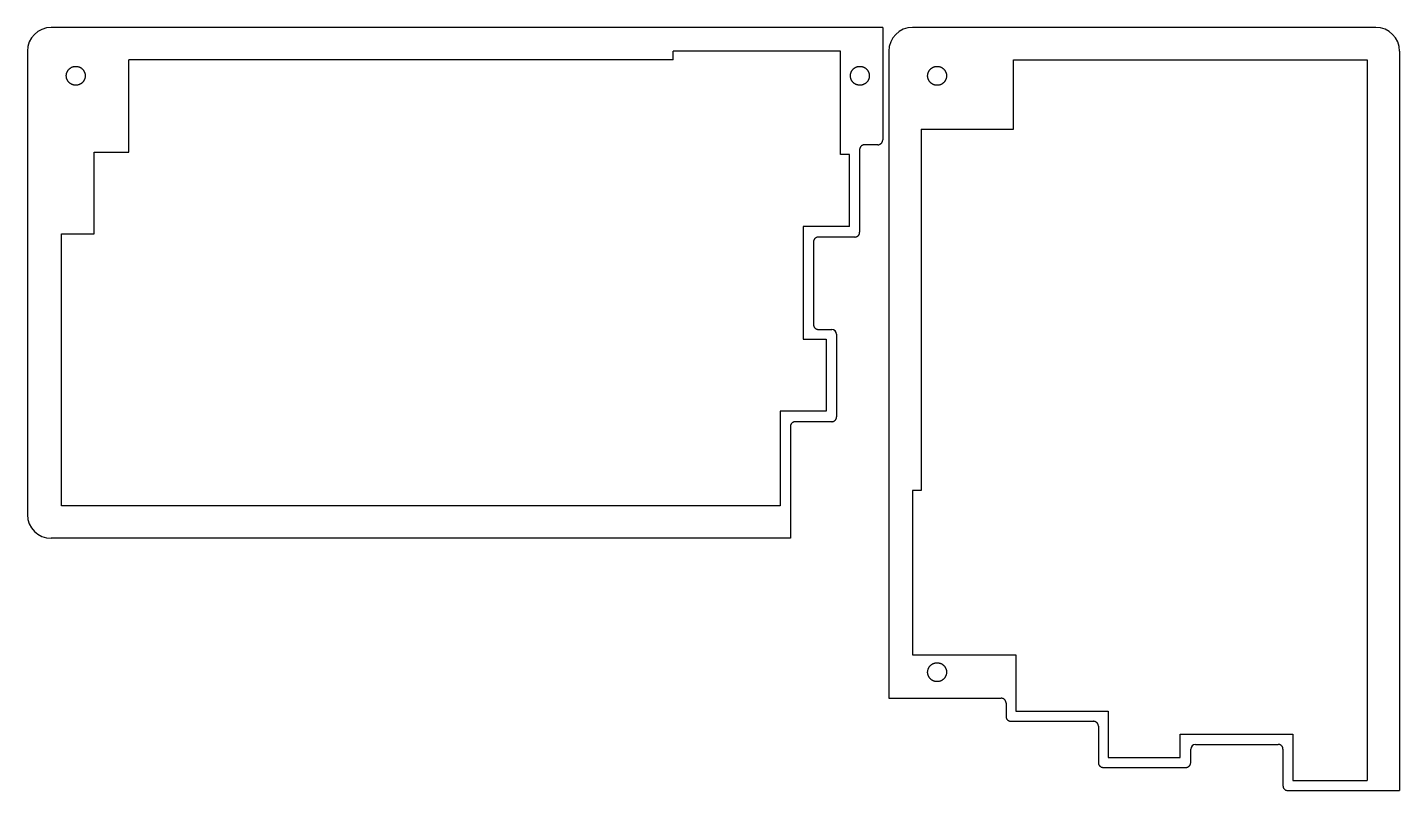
# Model space of a CAD drawing. Extents: x 2 to 601, y -284 to -1.
# Drawn here: x 317.6 to 600.7, y -158 to -0.5 of the extents above; entities that cross this region are included whole.
import ezdxf

# ---------------------------------------------------------------- set-up
doc = ezdxf.new("R2010")
doc.units = 0
doc.layers.add('BLACK', color=7, linetype='CONTINUOUS')

msp = doc.modelspace()

# ---------------------------------------------------------------- linework, layer by layer
at = {"layer": 'BLACK', "linetype": 'CONTINUOUS'}
for p, q in [((494.057, -0.518), (322.458, -0.518)), ((494.057, -0.518), (494.057, -23.7147)), ((595.81, -0.508), (500.21, -0.508)), ((317.558, -5.418), (317.558, -101.018)), ((485.366, -5.4181), (450.819, -5.4181)), ((450.819, -7.1953), (450.819, -5.4181)), ((485.366, -26.7453), (485.366, -5.4181)), ((495.31, -5.408), (495.31, -138.911)), ((600.71, -5.408), (600.71, -157.961)), ((450.819, -7.1953), (338.472, -7.1953)), ((338.472, -26.2453), (338.472, -7.1953)), ((521.037, -21.4701), (521.037, -7.1826)), ((521.037, -7.1826), (594.035, -7.1826)), ((594.035, -7.1826), (594.035, -155.883)), ((325.577, -10.4841), (325.579, -10.3861)), ((325.579, -10.5766), (325.577, -10.4841)), ((325.579, -10.3861), (325.586, -10.2893)), ((325.586, -10.6714), (325.579, -10.5766)), ((325.586, -10.2893), (325.597, -10.2)), ((325.597, -10.7672), (325.586, -10.6714)), ((325.597, -10.2), (325.612, -10.1142)), ((325.612, -10.8541), (325.597, -10.7672)), ((325.612, -10.1142), (325.63, -10.0286)), ((325.631, -10.9399), (325.612, -10.8541)), ((325.63, -10.0286), (325.651, -9.9492)), ((325.652, -11.0192), (325.631, -10.9399)), ((325.651, -9.9492), (325.675, -9.8714)), ((325.675, -11.0965), (325.652, -11.0192)), ((325.675, -9.8714), (325.702, -9.7961)), ((325.702, -11.1711), (325.675, -11.0965)), ((325.702, -9.7961), (325.73, -9.7244)), ((325.731, -11.2446), (325.702, -11.1711)), ((325.73, -9.7244), (325.762, -9.654)), ((325.763, -11.3153), (325.731, -11.2446)), ((325.762, -9.654), (325.796, -9.5852)), ((325.797, -11.3838), (325.763, -11.3153)), ((325.796, -9.5852), (325.832, -9.5195)), ((325.832, -9.5195), (325.87, -9.456)), ((325.87, -9.456), (325.91, -9.3935)), ((325.91, -9.3935), (325.952, -9.3344)), ((325.952, -9.3344), (325.995, -9.2773)), ((325.995, -9.2773), (326.04, -9.2218)), ((326.04, -9.2218), (326.088, -9.1681)), ((326.088, -9.1681), (326.137, -9.1164)), ((326.137, -9.1164), (326.188, -9.0662)), ((326.188, -9.0662), (326.242, -9.0168)), ((326.242, -9.0168), (326.303, -8.9659)), ((326.303, -8.9659), (326.36, -8.9219)), ((326.36, -8.9219), (326.418, -8.8799)), ((326.418, -8.8799), (326.484, -8.8358)), ((326.484, -8.8358), (326.547, -8.7978)), ((326.547, -8.7978), (326.612, -8.7616)), ((326.612, -8.7616), (326.679, -8.7273)), ((326.679, -8.7273), (326.749, -8.6952)), ((326.749, -8.6952), (326.824, -8.6645)), ((326.824, -8.6645), (326.9, -8.637)), ((326.9, -8.637), (326.976, -8.613)), ((326.976, -8.613), (327.055, -8.5916)), ((327.055, -8.5916), (327.138, -8.5729)), ((327.138, -8.5729), (327.225, -8.5572)), ((327.225, -8.5572), (327.314, -8.5455)), ((327.314, -8.5455), (327.407, -8.5377)), ((327.407, -8.5377), (327.506, -8.5342)), ((327.506, -8.5342), (327.527, -8.5341)), ((327.527, -8.5341), (327.625, -8.5365)), ((327.625, -8.5365), (327.719, -8.5435)), ((327.719, -8.5435), (327.811, -8.5546)), ((327.811, -8.5546), (327.9, -8.5697)), ((327.9, -8.5697), (327.983, -8.5876)), ((327.983, -8.5876), (328.063, -8.6087)), ((328.063, -8.6087), (328.146, -8.6343)), ((328.146, -8.6343), (328.221, -8.6613)), ((328.221, -8.6613), (328.295, -8.6911)), ((328.295, -8.6911), (328.365, -8.7229)), ((328.365, -8.7229), (328.432, -8.7566)), ((328.432, -8.7566), (328.501, -8.7943)), ((328.501, -8.7943), (328.564, -8.8326)), ((328.564, -8.8326), (328.628, -8.8745)), ((328.628, -8.8745), (328.687, -8.9167)), ((328.687, -8.9167), (328.744, -8.9604)), ((328.744, -8.9604), (328.799, -9.006)), ((328.799, -9.006), (328.853, -9.054)), ((328.853, -9.054), (328.904, -9.1037)), ((328.904, -9.1037), (328.955, -9.156)), ((328.955, -9.156), (329.002, -9.2091)), ((329.002, -9.2091), (329.049, -9.2647)), ((329.049, -9.2647), (329.093, -9.3224)), ((329.093, -9.3224), (329.135, -9.3811)), ((329.135, -9.3811), (329.176, -9.4423)), ((329.176, -9.4423), (329.214, -9.5052)), ((329.214, -9.5052), (329.25, -9.5699)), ((329.25, -9.5699), (329.284, -9.6367)), ((329.288, -11.3202), (329.255, -11.3873)), ((329.284, -9.6367), (329.315, -9.7053)), ((329.32, -11.25), (329.288, -11.3202)), ((329.315, -9.7053), (329.345, -9.7777)), ((329.349, -11.1785), (329.32, -11.25)), ((329.345, -9.7777), (329.373, -9.8544)), ((329.376, -11.104), (329.349, -11.1785)), ((329.373, -9.8544), (329.398, -9.9333)), ((329.401, -11.0244), (329.376, -11.104)), ((329.398, -9.9333), (329.419, -10.0125)), ((329.422, -10.9437), (329.401, -11.0244)), ((329.419, -10.0125), (329.439, -10.0989)), ((329.441, -10.858), (329.422, -10.9437)), ((329.439, -10.0989), (329.454, -10.1856)), ((329.456, -10.7692), (329.441, -10.858)), ((329.454, -10.1856), (329.466, -10.2747)), ((329.467, -10.6794), (329.456, -10.7692)), ((329.466, -10.2747), (329.473, -10.3674)), ((329.474, -10.5827), (329.467, -10.6794)), ((329.473, -10.3674), (329.477, -10.4667)), ((329.477, -10.4841), (329.474, -10.5827)), ((329.477, -10.4667), (329.477, -10.4841)), ((487.387, -10.4841), (487.389, -10.386)), ((487.389, -10.5766), (487.387, -10.4841)), ((487.389, -10.386), (487.396, -10.2887)), ((487.396, -10.6714), (487.389, -10.5766)), ((487.396, -10.2887), (487.408, -10.1989)), ((487.407, -10.7672), (487.396, -10.6714)), ((487.422, -10.8541), (487.407, -10.7672)), ((487.408, -10.1989), (487.423, -10.1102)), ((487.441, -10.9399), (487.422, -10.8541)), ((487.423, -10.1102), (487.441, -10.0269)), ((487.441, -10.0269), (487.462, -9.9475)), ((487.461, -11.0192), (487.441, -10.9399)), ((487.485, -11.0965), (487.461, -11.0192)), ((487.462, -9.9475), (487.486, -9.8703)), ((487.512, -11.1711), (487.485, -11.0965)), ((487.486, -9.8703), (487.512, -9.7959)), ((487.512, -9.7959), (487.541, -9.7236)), ((487.541, -11.2446), (487.512, -11.1711)), ((487.541, -9.7236), (487.574, -9.6497)), ((487.573, -11.3153), (487.541, -11.2446)), ((487.607, -11.3838), (487.573, -11.3153)), ((487.574, -9.6497), (487.608, -9.5826)), ((487.608, -9.5826), (487.643, -9.5172)), ((487.643, -9.5172), (487.683, -9.4514)), ((487.683, -9.4514), (487.723, -9.3896)), ((487.723, -9.3896), (487.765, -9.3299)), ((487.765, -9.3299), (487.809, -9.2718)), ((487.809, -9.2718), (487.855, -9.2168)), ((487.855, -9.2168), (487.902, -9.1634)), ((487.902, -9.1634), (487.953, -9.1103)), ((487.953, -9.1103), (488.004, -9.0604)), ((488.004, -9.0604), (488.057, -9.0123)), ((488.057, -9.0123), (488.113, -8.966)), ((488.113, -8.966), (488.169, -8.922)), ((488.169, -8.922), (488.228, -8.8797)), ((488.228, -8.8797), (488.291, -8.838)), ((488.291, -8.838), (488.357, -8.7981)), ((488.357, -8.7981), (488.362, -8.7953)), ((488.362, -8.7953), (488.427, -8.7594)), ((488.427, -8.7594), (488.494, -8.7257)), ((488.494, -8.7257), (488.563, -8.6939)), ((488.563, -8.6939), (488.636, -8.6643)), ((488.636, -8.6643), (488.713, -8.6364)), ((488.713, -8.6364), (488.79, -8.6124)), ((488.79, -8.6124), (488.869, -8.5909)), ((488.869, -8.5909), (488.953, -8.5722)), ((488.953, -8.5722), (489.039, -8.557)), ((489.039, -8.557), (489.133, -8.5448)), ((489.133, -8.5448), (489.227, -8.5371)), ((489.227, -8.5371), (489.326, -8.5341)), ((489.326, -8.5341), (489.43, -8.5363)), ((489.43, -8.5363), (489.526, -8.5433)), ((489.526, -8.5433), (489.617, -8.5543)), ((489.617, -8.5543), (489.703, -8.5687)), ((489.703, -8.5687), (489.786, -8.5866)), ((489.786, -8.5866), (489.868, -8.6079)), ((489.868, -8.6079), (489.945, -8.6314)), ((489.945, -8.6314), (490.02, -8.6577)), ((490.02, -8.6577), (490.093, -8.6868)), ((490.093, -8.6868), (490.163, -8.7179)), ((490.163, -8.7179), (490.232, -8.7515)), ((490.232, -8.7515), (490.3, -8.7887)), ((490.3, -8.7887), (490.312, -8.7953)), ((490.312, -8.7953), (490.377, -8.8348)), ((490.377, -8.8348), (490.438, -8.8748)), ((490.438, -8.8748), (490.498, -8.9178)), ((490.498, -8.9178), (490.562, -8.9673)), ((490.562, -8.9673), (490.617, -9.0133)), ((490.617, -9.0133), (490.67, -9.0607)), ((490.67, -9.0607), (490.721, -9.1103)), ((490.721, -9.1103), (490.773, -9.1649)), ((490.773, -9.1649), (490.82, -9.2183)), ((490.82, -9.2183), (490.865, -9.2733)), ((490.865, -9.2733), (490.909, -9.3303)), ((490.909, -9.3303), (490.95, -9.3896)), ((490.95, -9.3896), (490.99, -9.4507)), ((490.99, -9.4507), (491.028, -9.5138)), ((491.028, -9.5138), (491.064, -9.5791)), ((491.064, -9.5791), (491.097, -9.6461)), ((491.098, -11.3202), (491.065, -11.3873)), ((491.097, -9.6461), (491.131, -9.7218)), ((491.13, -11.25), (491.098, -11.3202)), ((491.159, -11.1785), (491.13, -11.25)), ((491.131, -9.7218), (491.16, -9.7933)), ((491.186, -11.104), (491.159, -11.1785)), ((491.16, -9.7933), (491.187, -9.8679)), ((491.21, -11.0244), (491.186, -11.104)), ((491.187, -9.8679), (491.211, -9.9456)), ((491.232, -10.9437), (491.21, -11.0244)), ((491.211, -9.9456), (491.232, -10.0264)), ((491.232, -10.0264), (491.251, -10.1104)), ((491.25, -10.858), (491.232, -10.9437)), ((491.266, -10.7692), (491.25, -10.858)), ((491.251, -10.1104), (491.265, -10.197)), ((491.265, -10.197), (491.277, -10.2867)), ((491.277, -10.6794), (491.266, -10.7692)), ((491.277, -10.2867), (491.284, -10.3809)), ((491.284, -10.5827), (491.277, -10.6794)), ((491.284, -10.3809), (491.287, -10.479)), ((491.287, -10.4841), (491.284, -10.5827)), ((491.287, -10.479), (491.287, -10.4841)), ((503.326, -10.5023), (503.328, -10.3977)), ((503.329, -10.6008), (503.326, -10.5023)), ((503.328, -10.3977), (503.335, -10.3018)), ((503.337, -10.6953), (503.329, -10.6008)), ((503.335, -10.3018), (503.346, -10.2111)), ((503.349, -10.7894), (503.337, -10.6953)), ((503.346, -10.2111), (503.361, -10.1252)), ((503.364, -10.8751), (503.349, -10.7894)), ((503.361, -10.1252), (503.379, -10.0418)), ((503.383, -10.9588), (503.364, -10.8751)), ((503.379, -10.0418), (503.4, -9.9596)), ((503.404, -11.0385), (503.383, -10.9588)), ((503.4, -9.9596), (503.423, -9.8829)), ((503.428, -11.1151), (503.404, -11.0385)), ((503.423, -9.8829), (503.45, -9.8079)), ((503.456, -11.1922), (503.428, -11.1151)), ((503.45, -9.8079), (503.479, -9.7348)), ((503.486, -11.2647), (503.456, -11.1922)), ((503.479, -9.7348), (503.51, -9.6648)), ((503.518, -11.3344), (503.486, -11.2647)), ((503.51, -9.6648), (503.543, -9.5965)), ((503.543, -9.5965), (503.581, -9.5279)), ((503.581, -9.5279), (503.587, -9.5164)), ((503.587, -9.5164), (503.627, -9.4511)), ((503.627, -9.4511), (503.667, -9.3901)), ((503.667, -9.3901), (503.71, -9.3298)), ((503.71, -9.3298), (503.759, -9.2658)), ((503.759, -9.2658), (503.805, -9.211)), ((503.805, -9.211), (503.853, -9.1585)), ((503.853, -9.1585), (503.902, -9.1074)), ((503.902, -9.1074), (503.957, -9.0553)), ((503.957, -9.0553), (504.01, -9.008)), ((504.01, -9.008), (504.065, -8.9628)), ((504.065, -8.9628), (504.122, -8.9194)), ((504.122, -8.9194), (504.182, -8.8775)), ((504.182, -8.8775), (504.243, -8.8377)), ((504.243, -8.8377), (504.306, -8.8)), ((504.306, -8.8), (504.371, -8.7641)), ((504.371, -8.7641), (504.438, -8.7306)), ((504.438, -8.7306), (504.514, -8.6966)), ((504.514, -8.6966), (504.585, -8.6678)), ((504.585, -8.6678), (504.66, -8.6413)), ((504.66, -8.6413), (504.738, -8.6172)), ((504.738, -8.6172), (504.818, -8.5958)), ((504.818, -8.5958), (504.902, -8.5775)), ((504.902, -8.5775), (504.989, -8.5626)), ((504.989, -8.5626), (505.079, -8.5514)), ((505.079, -8.5514), (505.173, -8.5441)), ((505.173, -8.5441), (505.271, -8.5414)), ((505.271, -8.5414), (505.276, -8.5414)), ((505.276, -8.5414), (505.375, -8.5439)), ((505.375, -8.5439), (505.471, -8.5512)), ((505.471, -8.5512), (505.561, -8.5623)), ((505.561, -8.5623), (505.65, -8.5775)), ((505.65, -8.5775), (505.736, -8.5963)), ((505.736, -8.5963), (505.816, -8.6177)), ((505.816, -8.6177), (505.896, -8.6425)), ((505.896, -8.6425), (505.97, -8.6692)), ((505.97, -8.6692), (506.042, -8.6981)), ((506.042, -8.6981), (506.112, -8.7298)), ((506.112, -8.7298), (506.179, -8.7632)), ((506.179, -8.7632), (506.245, -8.7992)), ((506.245, -8.7992), (506.311, -8.8387)), ((506.311, -8.8387), (506.372, -8.8782)), ((506.372, -8.8782), (506.43, -8.9197)), ((506.43, -8.9197), (506.488, -8.964)), ((506.488, -8.964), (506.543, -9.0093)), ((506.543, -9.0093), (506.597, -9.0567)), ((506.597, -9.0567), (506.648, -9.1057)), ((506.648, -9.1057), (506.698, -9.157)), ((506.698, -9.157), (506.748, -9.2122)), ((506.748, -9.2122), (506.794, -9.2674)), ((506.794, -9.2674), (506.838, -9.3241)), ((506.838, -9.3241), (506.881, -9.3835)), ((506.881, -9.3835), (506.921, -9.4444)), ((506.921, -9.4444), (506.959, -9.5067)), ((506.959, -9.5067), (506.965, -9.5164)), ((506.965, -9.5164), (507, -9.581)), ((507, -9.581), (507.034, -9.6479)), ((507.042, -11.318), (507.009, -11.3856)), ((507.034, -9.6479), (507.066, -9.7181)), ((507.073, -11.2481), (507.042, -11.318)), ((507.066, -9.7181), (507.097, -9.7925)), ((507.102, -11.1758), (507.073, -11.2481)), ((507.097, -9.7925), (507.124, -9.8677)), ((507.128, -11.1018), (507.102, -11.1758)), ((507.124, -9.8677), (507.148, -9.9438)), ((507.153, -11.0218), (507.128, -11.1018)), ((507.148, -9.9438), (507.169, -10.0245)), ((507.174, -10.941), (507.153, -11.0218)), ((507.169, -10.0245), (507.188, -10.107)), ((507.191, -10.8576), (507.174, -10.941)), ((507.188, -10.107), (507.204, -10.1969)), ((507.206, -10.77), (507.191, -10.8576)), ((507.204, -10.1969), (507.215, -10.2875)), ((507.217, -10.6751), (507.206, -10.77)), ((507.215, -10.2875), (507.223, -10.382)), ((507.224, -10.5811), (507.217, -10.6751)), ((507.223, -10.382), (507.226, -10.4825)), ((507.226, -10.4825), (507.224, -10.5811)), ((325.834, -11.4518), (325.797, -11.3838)), ((325.876, -11.5224), (325.834, -11.4518)), ((325.916, -11.5835), (325.876, -11.5224)), ((325.959, -11.6431), (325.916, -11.5835)), ((326.002, -11.6999), (325.959, -11.6431)), ((326.048, -11.7548), (326.002, -11.6999)), ((326.098, -11.8109), (326.048, -11.7548)), ((326.147, -11.8621), (326.098, -11.8109)), ((326.199, -11.9119), (326.147, -11.8621)), ((326.255, -11.9624), (326.199, -11.9119)), ((326.311, -12.0084), (326.255, -11.9624)), ((326.368, -12.0527), (326.311, -12.0084)), ((326.427, -12.0945), (326.368, -12.0527)), ((326.488, -12.1345), (326.427, -12.0945)), ((326.552, -12.1728), (326.488, -12.1345)), ((326.561, -12.1783), (326.552, -12.1728)), ((326.633, -12.217), (326.561, -12.1783)), ((326.7, -12.2502), (326.633, -12.217)), ((326.77, -12.2813), (326.7, -12.2502)), ((326.842, -12.3101), (326.77, -12.2813)), ((326.916, -12.3361), (326.842, -12.3101)), ((326.996, -12.3606), (326.916, -12.3361)), ((327.077, -12.3816), (326.996, -12.3606)), ((327.161, -12.3994), (327.077, -12.3816)), ((327.248, -12.4141), (327.161, -12.3994)), ((327.343, -12.4254), (327.248, -12.4141)), ((327.437, -12.432), (327.343, -12.4254)), ((327.536, -12.4341), (327.437, -12.432)), ((327.636, -12.431), (327.536, -12.4341)), ((327.731, -12.4234), (327.636, -12.431)), ((327.821, -12.4117), (327.731, -12.4234)), ((327.911, -12.3958), (327.821, -12.4117)), ((327.994, -12.3774), (327.911, -12.3958)), ((328.074, -12.3557), (327.994, -12.3774)), ((328.15, -12.3317), (328.074, -12.3557)), ((328.226, -12.3046), (328.15, -12.3317)), ((328.3, -12.2742), (328.226, -12.3046)), ((328.37, -12.2422), (328.3, -12.2742)), ((328.437, -12.2085), (328.37, -12.2422)), ((328.502, -12.1728), (328.437, -12.2085)), ((328.512, -12.1672), (328.502, -12.1728)), ((328.574, -12.1292), (328.512, -12.1672)), ((328.635, -12.0888), (328.574, -12.1292)), ((328.694, -12.0461), (328.635, -12.0888)), ((328.751, -12.0021), (328.694, -12.0461)), ((328.806, -11.9559), (328.751, -12.0021)), ((328.861, -11.9061), (328.806, -11.9559)), ((328.913, -11.8561), (328.861, -11.9061)), ((328.962, -11.8048), (328.913, -11.8561)), ((329.009, -11.7514), (328.962, -11.8048)), ((329.054, -11.6964), (329.009, -11.7514)), ((329.099, -11.6383), (329.054, -11.6964)), ((329.14, -11.5796), (329.099, -11.6383)), ((329.179, -11.5191), (329.14, -11.5796)), ((329.219, -11.4531), (329.179, -11.5191)), ((329.255, -11.3873), (329.219, -11.4531)), ((487.644, -11.4518), (487.607, -11.3838)), ((487.686, -11.5224), (487.644, -11.4518)), ((487.726, -11.5835), (487.686, -11.5224)), ((487.768, -11.6431), (487.726, -11.5835)), ((487.812, -11.6999), (487.768, -11.6431)), ((487.857, -11.7548), (487.812, -11.6999)), ((487.908, -11.8109), (487.857, -11.7548)), ((487.957, -11.8621), (487.908, -11.8109)), ((488.008, -11.9119), (487.957, -11.8621)), ((488.065, -11.9624), (488.008, -11.9119)), ((488.12, -12.0084), (488.065, -11.9624)), ((488.178, -12.0527), (488.12, -12.0084)), ((488.237, -12.0945), (488.178, -12.0527)), ((488.298, -12.1345), (488.237, -12.0945)), ((488.362, -12.1728), (488.298, -12.1345)), ((488.371, -12.1783), (488.362, -12.1728)), ((488.442, -12.217), (488.371, -12.1783)), ((488.51, -12.2502), (488.442, -12.217)), ((488.58, -12.2813), (488.51, -12.2502)), ((488.652, -12.3101), (488.58, -12.2813)), ((488.726, -12.3361), (488.652, -12.3101)), ((488.806, -12.3606), (488.726, -12.3361)), ((488.887, -12.3816), (488.806, -12.3606)), ((488.97, -12.3994), (488.887, -12.3816)), ((489.058, -12.4141), (488.97, -12.3994)), ((489.153, -12.4254), (489.058, -12.4141)), ((489.247, -12.432), (489.153, -12.4254)), ((489.345, -12.4341), (489.247, -12.432)), ((489.446, -12.431), (489.345, -12.4341)), ((489.541, -12.4234), (489.446, -12.431)), ((489.631, -12.4117), (489.541, -12.4234)), ((489.721, -12.3958), (489.631, -12.4117)), ((489.804, -12.3774), (489.721, -12.3958)), ((489.884, -12.3557), (489.804, -12.3774)), ((489.96, -12.3317), (489.884, -12.3557)), ((490.036, -12.3046), (489.96, -12.3317)), ((490.11, -12.2742), (490.036, -12.3046)), ((490.18, -12.2422), (490.11, -12.2742)), ((490.247, -12.2085), (490.18, -12.2422)), ((490.312, -12.1728), (490.247, -12.2085)), ((490.321, -12.1672), (490.312, -12.1728)), ((490.384, -12.1292), (490.321, -12.1672)), ((490.445, -12.0888), (490.384, -12.1292)), ((490.504, -12.0461), (490.445, -12.0888)), ((490.561, -12.0021), (490.504, -12.0461)), ((490.616, -11.9559), (490.561, -12.0021)), ((490.671, -11.9061), (490.616, -11.9559)), ((490.722, -11.8561), (490.671, -11.9061)), ((490.771, -11.8048), (490.722, -11.8561)), ((490.819, -11.7514), (490.771, -11.8048)), ((490.864, -11.6964), (490.819, -11.7514)), ((490.908, -11.6383), (490.864, -11.6964)), ((490.95, -11.5796), (490.908, -11.6383)), ((490.989, -11.5191), (490.95, -11.5796)), ((491.029, -11.4531), (490.989, -11.5191)), ((491.065, -11.3873), (491.029, -11.4531)), ((503.551, -11.4014), (503.518, -11.3344)), ((503.587, -11.4664), (503.551, -11.4014)), ((503.59, -11.4713), (503.587, -11.4664)), ((503.63, -11.5369), (503.59, -11.4713)), ((503.672, -11.5998), (503.63, -11.5369)), ((503.714, -11.6587), (503.672, -11.5998)), ((503.758, -11.7154), (503.714, -11.6587)), ((503.804, -11.7707), (503.758, -11.7154)), ((503.852, -11.824), (503.804, -11.7707)), ((503.902, -11.8754), (503.852, -11.824)), ((503.955, -11.9261), (503.902, -11.8754)), ((504.009, -11.9735), (503.955, -11.9261)), ((504.064, -12.0188), (504.009, -11.9735)), ((504.122, -12.0631), (504.064, -12.0188)), ((504.182, -12.1053), (504.122, -12.0631)), ((504.243, -12.1455), (504.182, -12.1053)), ((504.309, -12.1848), (504.243, -12.1455)), ((504.375, -12.2205), (504.309, -12.1848)), ((504.442, -12.2539), (504.375, -12.2205)), ((504.516, -12.287), (504.442, -12.2539)), ((504.588, -12.3159), (504.516, -12.287)), ((504.662, -12.3423), (504.588, -12.3159)), ((504.739, -12.3662), (504.662, -12.3423)), ((504.819, -12.3871), (504.739, -12.3662)), ((504.902, -12.4053), (504.819, -12.3871)), ((504.991, -12.4205), (504.902, -12.4053)), ((505.081, -12.4316), (504.991, -12.4205)), ((505.178, -12.4389), (505.081, -12.4316)), ((505.276, -12.4414), (505.178, -12.4389)), ((505.369, -12.4392), (505.276, -12.4414)), ((505.463, -12.4324), (505.369, -12.4392)), ((505.559, -12.4208), (505.463, -12.4324)), ((505.646, -12.406), (505.559, -12.4208)), ((505.732, -12.3874), (505.646, -12.406)), ((505.811, -12.3666), (505.732, -12.3874)), ((505.888, -12.3428), (505.811, -12.3666)), ((505.963, -12.3164), (505.888, -12.3428)), ((506.037, -12.287), (505.963, -12.3164)), ((506.107, -12.2554), (506.037, -12.287)), ((506.176, -12.2214), (506.107, -12.2554)), ((506.244, -12.1843), (506.176, -12.2214)), ((506.314, -12.142), (506.244, -12.1843)), ((506.375, -12.1019), (506.314, -12.142)), ((506.435, -12.0596), (506.375, -12.1019)), ((506.492, -12.016), (506.435, -12.0596)), ((506.547, -11.9706), (506.492, -12.016)), ((506.603, -11.9204), (506.547, -11.9706)), ((506.654, -11.8712), (506.603, -11.9204)), ((506.704, -11.8196), (506.654, -11.8712)), ((506.754, -11.7631), (506.704, -11.8196)), ((506.8, -11.7076), (506.754, -11.7631)), ((506.845, -11.6498), (506.8, -11.7076)), ((506.886, -11.591), (506.845, -11.6498)), ((506.926, -11.53), (506.886, -11.591)), ((506.965, -11.4664), (506.926, -11.53)), ((506.97, -11.4569), (506.965, -11.4664)), ((507.009, -11.3856), (506.97, -11.4569)), ((501.987, -21.4701), (501.987, -96.0589)), ((501.987, -21.4701), (521.037, -21.4701)), ((489.321, -25.477), (489.305, -25.5612)), ((489.344, -25.397), (489.321, -25.477)), ((489.372, -25.3241), (489.344, -25.397)), ((489.404, -25.2554), (489.372, -25.3241)), ((489.441, -25.1893), (489.404, -25.2554)), ((489.483, -25.1271), (489.441, -25.1893)), ((489.53, -25.0671), (489.483, -25.1271)), ((489.578, -25.0144), (489.53, -25.0671)), ((489.63, -24.9646), (489.578, -25.0144)), ((489.685, -24.9192), (489.63, -24.9646)), ((489.744, -24.877), (489.685, -24.9192)), ((489.808, -24.8381), (489.744, -24.877)), ((489.877, -24.8034), (489.808, -24.8381)), ((489.948, -24.774), (489.877, -24.8034)), ((490.024, -24.7494), (489.948, -24.774)), ((490.106, -24.7301), (490.024, -24.7494)), ((490.194, -24.7175), (490.106, -24.7301)), ((490.293, -24.7127), (490.194, -24.7175)), ((493.056, -24.7129), (490.295, -24.7129)), ((493.054, -24.7127), (493.151, -24.7081)), ((493.151, -24.7081), (493.24, -24.6955)), ((493.24, -24.6955), (493.321, -24.6767)), ((493.321, -24.6767), (493.397, -24.6525)), ((493.397, -24.6525), (493.468, -24.6234)), ((493.468, -24.6234), (493.537, -24.5887)), ((493.537, -24.5887), (493.6, -24.5506)), ((493.6, -24.5506), (493.659, -24.5091)), ((493.659, -24.5091), (493.715, -24.4634)), ((493.715, -24.4634), (493.767, -24.4147)), ((493.767, -24.4147), (493.815, -24.362)), ((493.815, -24.362), (493.86, -24.3056)), ((493.86, -24.3056), (493.901, -24.2456)), ((493.901, -24.2456), (493.938, -24.1812)), ((493.938, -24.1812), (493.972, -24.11)), ((493.972, -24.11), (494, -24.0374)), ((494, -24.0374), (494.024, -23.96)), ((494.024, -23.96), (494.041, -23.8766)), ((494.041, -23.8766), (494.052, -23.7807)), ((494.052, -23.7807), (494.054, -23.7127)), ((331.33, -43.098), (331.33, -26.2453)), ((331.33, -26.2453), (338.472, -26.2453)), ((487.173, -26.7453), (485.366, -26.7453)), ((487.173, -41.5934), (487.173, -26.7453)), ((489.295, -25.652), (489.293, -25.7127)), ((489.294, -25.7137), (489.294, -42.7647)), ((489.305, -25.5612), (489.295, -25.652)), ((477.648, -41.5934), (477.648, -64.8453)), ((487.173, -41.5934), (477.648, -41.5934)), ((324.609, -99.2434), (324.609, -43.098)), ((324.609, -43.098), (331.33, -43.098)), ((479.77, -44.702), (479.768, -44.7627)), ((479.769, -44.7637), (479.769, -61.8172)), ((479.78, -44.6112), (479.77, -44.702)), ((479.796, -44.527), (479.78, -44.6112)), ((479.819, -44.447), (479.796, -44.527)), ((479.847, -44.3741), (479.819, -44.447)), ((479.879, -44.3054), (479.847, -44.3741)), ((479.916, -44.2393), (479.879, -44.3054)), ((479.958, -44.1771), (479.916, -44.2393)), ((480.005, -44.1171), (479.958, -44.1771)), ((480.053, -44.0644), (480.005, -44.1171)), ((480.105, -44.0146), (480.053, -44.0644)), ((480.16, -43.9692), (480.105, -44.0146)), ((480.219, -43.927), (480.16, -43.9692)), ((480.283, -43.8881), (480.219, -43.927)), ((480.352, -43.8534), (480.283, -43.8881)), ((480.423, -43.824), (480.352, -43.8534)), ((480.499, -43.7994), (480.423, -43.824)), ((480.581, -43.7801), (480.499, -43.7994)), ((480.669, -43.7675), (480.581, -43.7801)), ((480.768, -43.7627), (480.669, -43.7675)), ((488.296, -43.7629), (480.77, -43.7629)), ((488.293, -43.7627), (488.39, -43.7581)), ((488.39, -43.7581), (488.479, -43.7455)), ((488.479, -43.7455), (488.56, -43.7267)), ((488.56, -43.7267), (488.636, -43.7024)), ((488.636, -43.7024), (488.707, -43.6734)), ((488.707, -43.6734), (488.776, -43.6387)), ((488.776, -43.6387), (488.839, -43.6006)), ((488.839, -43.6006), (488.898, -43.5591)), ((488.898, -43.5591), (488.954, -43.5134)), ((488.954, -43.5134), (489.006, -43.4647)), ((489.006, -43.4647), (489.054, -43.412)), ((489.054, -43.412), (489.099, -43.3556)), ((489.099, -43.3556), (489.14, -43.2956)), ((489.14, -43.2956), (489.177, -43.2312)), ((489.177, -43.2312), (489.211, -43.16)), ((489.211, -43.16), (489.24, -43.0874)), ((489.24, -43.0874), (489.263, -43.01)), ((489.263, -43.01), (489.28, -42.9266)), ((489.28, -42.9266), (489.291, -42.8307)), ((489.291, -42.8307), (489.293, -42.7627)), ((479.768, -61.8155), (479.773, -61.9122)), ((479.773, -61.9122), (479.786, -62.0025)), ((479.786, -62.0025), (479.805, -62.084)), ((479.805, -62.084), (479.83, -62.1615)), ((479.83, -62.1615), (479.86, -62.2343)), ((479.86, -62.2343), (479.894, -62.3007)), ((477.648, -64.8453), (482.41, -64.8453)), ((479.894, -62.3007), (479.933, -62.3649)), ((479.933, -62.3649), (479.975, -62.4249)), ((479.975, -62.4249), (480.022, -62.4806)), ((480.022, -62.4806), (480.071, -62.5318)), ((480.071, -62.5318), (480.124, -62.5799)), ((480.124, -62.5799), (480.181, -62.6245)), ((480.181, -62.6245), (480.242, -62.6656)), ((480.242, -62.6656), (480.306, -62.7022)), ((480.306, -62.7022), (480.374, -62.7346)), ((480.374, -62.7346), (480.448, -62.7632)), ((480.448, -62.7632), (480.528, -62.7865)), ((480.528, -62.7865), (480.612, -62.8033)), ((480.612, -62.8033), (480.703, -62.8134)), ((480.703, -62.8134), (480.768, -62.8155)), ((480.77, -62.8162), (483.532, -62.8162)), ((482.41, -64.8453), (482.41, -79.6934)), ((484.532, -63.8162), (484.532, -80.8647)), ((482.41, -79.6934), (472.885, -79.6934)), ((472.885, -79.6934), (472.885, -99.2434)), ((475.396, -82.0693), (475.341, -82.1147)), ((475.455, -82.0271), (475.396, -82.0693)), ((475.519, -81.9882), (475.455, -82.0271)), ((475.588, -81.9535), (475.519, -81.9882)), ((475.659, -81.9241), (475.588, -81.9535)), ((475.735, -81.8995), (475.659, -81.9241)), ((475.817, -81.8802), (475.735, -81.8995)), ((475.905, -81.8676), (475.817, -81.8802)), ((476.004, -81.8628), (475.905, -81.8676)), ((483.531, -81.8629), (476.005, -81.8629)), ((483.529, -81.8628), (483.626, -81.8582)), ((483.626, -81.8582), (483.715, -81.8456)), ((483.715, -81.8456), (483.796, -81.8268)), ((483.796, -81.8268), (483.872, -81.8026)), ((483.872, -81.8026), (483.943, -81.7735)), ((483.943, -81.7735), (484.012, -81.7388)), ((484.012, -81.7388), (484.075, -81.7007)), ((484.075, -81.7007), (484.134, -81.6592)), ((484.134, -81.6592), (484.19, -81.6135)), ((484.19, -81.6135), (484.242, -81.5648)), ((484.242, -81.5648), (484.29, -81.5121)), ((484.29, -81.5121), (484.335, -81.4557)), ((484.335, -81.4557), (484.376, -81.3957)), ((484.376, -81.3957), (484.413, -81.3313)), ((484.413, -81.3313), (484.447, -81.2601)), ((484.447, -81.2601), (484.475, -81.1875)), ((484.475, -81.1875), (484.499, -81.1101)), ((484.499, -81.1101), (484.516, -81.0267)), ((484.516, -81.0267), (484.527, -80.9308)), ((484.527, -80.9308), (484.529, -80.8628)), ((475.006, -82.8021), (475.004, -82.8628)), ((475.016, -82.7113), (475.006, -82.8021)), ((475.007, -82.8637), (475.007, -105.918)), ((475.032, -82.6271), (475.016, -82.7113)), ((475.055, -82.5471), (475.032, -82.6271)), ((475.083, -82.4742), (475.055, -82.5471)), ((475.115, -82.4055), (475.083, -82.4742)), ((475.152, -82.3394), (475.115, -82.4055)), ((475.194, -82.2772), (475.152, -82.3394)), ((475.241, -82.2172), (475.194, -82.2772)), ((475.289, -82.1645), (475.241, -82.2172)), ((475.341, -82.1147), (475.289, -82.1645)), ((500.21, -96.0589), (500.21, -129.959)), ((501.987, -96.0589), (500.21, -96.0589)), ((472.885, -99.2434), (324.609, -99.2434)), ((475.007, -105.918), (322.458, -105.918)), ((500.21, -129.959), (521.537, -129.959)), ((521.537, -129.959), (521.537, -141.596)), ((503.379, -133.092), (503.4, -133.01)), ((503.4, -133.01), (503.423, -132.933)), ((503.423, -132.933), (503.45, -132.858)), ((503.45, -132.858), (503.479, -132.785)), ((503.479, -132.785), (503.51, -132.715)), ((503.51, -132.715), (503.543, -132.646)), ((503.543, -132.646), (503.581, -132.578)), ((503.581, -132.578), (503.587, -132.566)), ((503.587, -132.566), (503.627, -132.501)), ((503.627, -132.501), (503.667, -132.44)), ((503.667, -132.44), (503.71, -132.38)), ((503.71, -132.38), (503.759, -132.316)), ((503.759, -132.316), (503.805, -132.261)), ((503.805, -132.261), (503.853, -132.208)), ((503.853, -132.208), (503.902, -132.157)), ((503.902, -132.157), (503.957, -132.105)), ((503.957, -132.105), (504.01, -132.058)), ((504.01, -132.058), (504.065, -132.013)), ((504.065, -132.013), (504.122, -131.969)), ((504.122, -131.969), (504.182, -131.927)), ((504.182, -131.927), (504.243, -131.888)), ((504.243, -131.888), (504.306, -131.85)), ((504.306, -131.85), (504.371, -131.814)), ((504.371, -131.814), (504.438, -131.781)), ((504.438, -131.781), (504.514, -131.746)), ((504.514, -131.746), (504.585, -131.718)), ((504.585, -131.718), (504.66, -131.691)), ((504.66, -131.691), (504.738, -131.667)), ((504.738, -131.667), (504.818, -131.646)), ((504.818, -131.646), (504.902, -131.627)), ((504.902, -131.627), (504.989, -131.613)), ((504.989, -131.613), (505.079, -131.601)), ((505.079, -131.601), (505.173, -131.594)), ((505.173, -131.594), (505.271, -131.591)), ((505.271, -131.591), (505.276, -131.591)), ((505.276, -131.591), (505.375, -131.594)), ((505.375, -131.594), (505.471, -131.601)), ((505.471, -131.601), (505.561, -131.612)), ((505.561, -131.612), (505.65, -131.627)), ((505.65, -131.627), (505.736, -131.646)), ((505.736, -131.646), (505.816, -131.668)), ((505.816, -131.668), (505.896, -131.692)), ((505.896, -131.692), (505.97, -131.719)), ((505.97, -131.719), (506.042, -131.748)), ((506.042, -131.748), (506.112, -131.78)), ((506.112, -131.78), (506.179, -131.813)), ((506.179, -131.813), (506.245, -131.849)), ((506.245, -131.849), (506.311, -131.889)), ((506.311, -131.889), (506.372, -131.928)), ((506.372, -131.928), (506.43, -131.97)), ((506.43, -131.97), (506.488, -132.014)), ((506.488, -132.014), (506.543, -132.059)), ((506.543, -132.059), (506.597, -132.107)), ((506.597, -132.107), (506.648, -132.156)), ((506.648, -132.156), (506.698, -132.207)), ((506.698, -132.207), (506.748, -132.262)), ((506.748, -132.262), (506.794, -132.317)), ((506.794, -132.317), (506.838, -132.374)), ((506.838, -132.374), (506.881, -132.433)), ((506.881, -132.433), (506.921, -132.494)), ((506.921, -132.494), (506.959, -132.557)), ((506.959, -132.557), (506.965, -132.566)), ((506.965, -132.566), (507, -132.631)), ((507, -132.631), (507.034, -132.698)), ((507.034, -132.698), (507.066, -132.768)), ((507.066, -132.768), (507.097, -132.842)), ((507.097, -132.842), (507.124, -132.918)), ((507.124, -132.918), (507.148, -132.994)), ((507.148, -132.994), (507.169, -133.074)), ((507.169, -133.074), (507.188, -133.157)), ((503.326, -133.552), (503.328, -133.448)), ((503.329, -133.651), (503.326, -133.552)), ((503.328, -133.448), (503.335, -133.352)), ((503.337, -133.745), (503.329, -133.651)), ((503.335, -133.352), (503.346, -133.261)), ((503.349, -133.839), (503.337, -133.745)), ((503.346, -133.261), (503.361, -133.175)), ((503.364, -133.925), (503.349, -133.839)), ((503.361, -133.175), (503.379, -133.092)), ((503.383, -134.009), (503.364, -133.925)), ((503.404, -134.088), (503.383, -134.009)), ((503.428, -134.165), (503.404, -134.088)), ((503.456, -134.242), (503.428, -134.165)), ((503.486, -134.315), (503.456, -134.242)), ((503.518, -134.384), (503.486, -134.315)), ((503.551, -134.451), (503.518, -134.384)), ((503.587, -134.516), (503.551, -134.451)), ((503.59, -134.521), (503.587, -134.516)), ((503.63, -134.587), (503.59, -134.521)), ((503.672, -134.65), (503.63, -134.587)), ((503.714, -134.709), (503.672, -134.65)), ((503.758, -134.765), (503.714, -134.709)), ((503.804, -134.821), (503.758, -134.765)), ((503.852, -134.874), (503.804, -134.821)), ((503.902, -134.925), (503.852, -134.874)), ((503.955, -134.976), (503.902, -134.925)), ((504.009, -135.023), (503.955, -134.976)), ((504.064, -135.069), (504.009, -135.023)), ((504.122, -135.113), (504.064, -135.069)), ((504.182, -135.155), (504.122, -135.113)), ((504.243, -135.195), (504.182, -135.155)), ((504.309, -135.235), (504.243, -135.195)), ((504.375, -135.27), (504.309, -135.235)), ((504.442, -135.304), (504.375, -135.27)), ((504.516, -135.337), (504.442, -135.304)), ((504.588, -135.366), (504.516, -135.337)), ((504.662, -135.392), (504.588, -135.366)), ((504.739, -135.416), (504.662, -135.392)), ((504.819, -135.437), (504.739, -135.416)), ((504.902, -135.455), (504.819, -135.437)), ((504.991, -135.47), (504.902, -135.455)), ((505.081, -135.482), (504.991, -135.47)), ((505.178, -135.489), (505.081, -135.482)), ((505.276, -135.491), (505.178, -135.489)), ((505.369, -135.489), (505.276, -135.491)), ((505.463, -135.482), (505.369, -135.489)), ((505.559, -135.471), (505.463, -135.482)), ((505.646, -135.456), (505.559, -135.471)), ((505.732, -135.437), (505.646, -135.456)), ((505.811, -135.417), (505.732, -135.437)), ((505.888, -135.393), (505.811, -135.417)), ((505.963, -135.366), (505.888, -135.393)), ((506.037, -135.337), (505.963, -135.366)), ((506.107, -135.305), (506.037, -135.337)), ((506.176, -135.271), (506.107, -135.305)), ((506.244, -135.234), (506.176, -135.271)), ((506.314, -135.192), (506.244, -135.234)), ((506.375, -135.152), (506.314, -135.192)), ((506.435, -135.11), (506.375, -135.152)), ((506.492, -135.066), (506.435, -135.11)), ((506.547, -135.02), (506.492, -135.066)), ((506.603, -134.97), (506.547, -135.02)), ((506.654, -134.921), (506.603, -134.97)), ((506.704, -134.87), (506.654, -134.921)), ((506.754, -134.813), (506.704, -134.87)), ((506.8, -134.757), (506.754, -134.813)), ((506.845, -134.7), (506.8, -134.757)), ((506.886, -134.641), (506.845, -134.7)), ((506.926, -134.58), (506.886, -134.641)), ((506.965, -134.516), (506.926, -134.58)), ((506.97, -134.507), (506.965, -134.516)), ((507.009, -134.436), (506.97, -134.507)), ((507.042, -134.368), (507.009, -134.436)), ((507.073, -134.298), (507.042, -134.368)), ((507.102, -134.226), (507.073, -134.298)), ((507.128, -134.152), (507.102, -134.226)), ((507.153, -134.072), (507.128, -134.152)), ((507.174, -133.991), (507.153, -134.072)), ((507.191, -133.908), (507.174, -133.991)), ((507.188, -133.157), (507.204, -133.247)), ((507.206, -133.82), (507.191, -133.908)), ((507.204, -133.247), (507.215, -133.337)), ((507.217, -133.725), (507.206, -133.82)), ((507.215, -133.337), (507.223, -133.432)), ((507.224, -133.631), (507.217, -133.725)), ((507.223, -133.432), (507.226, -133.532)), ((507.226, -133.532), (507.224, -133.631)), ((495.31, -138.911), (518.507, -138.911)), ((518.573, -138.916), (518.505, -138.914)), ((518.669, -138.927), (518.573, -138.916)), ((518.752, -138.944), (518.669, -138.927)), ((518.829, -138.968), (518.752, -138.944)), ((518.902, -138.996), (518.829, -138.968)), ((518.973, -139.03), (518.902, -138.996)), ((519.038, -139.067), (518.973, -139.03)), ((519.098, -139.108), (519.038, -139.067)), ((519.154, -139.153), (519.098, -139.108)), ((519.207, -139.201), (519.154, -139.153)), ((519.255, -139.253), (519.207, -139.201)), ((519.301, -139.309), (519.255, -139.253)), ((519.343, -139.368), (519.301, -139.309)), ((519.381, -139.431), (519.343, -139.368)), ((519.415, -139.5), (519.381, -139.431)), ((519.444, -139.571), (519.415, -139.5)), ((519.469, -139.647), (519.444, -139.571)), ((519.487, -139.728), (519.469, -139.647)), ((519.5, -139.817), (519.487, -139.728)), ((519.505, -139.914), (519.5, -139.817)), ((519.505, -139.912), (519.505, -142.673)), ((519.505, -142.675), (519.51, -142.774)), ((519.51, -142.774), (519.522, -142.862)), ((519.522, -142.862), (519.541, -142.944)), ((519.541, -142.944), (519.566, -143.02)), ((519.566, -143.02), (519.595, -143.091)), ((519.595, -143.091), (519.63, -143.16)), ((519.63, -143.16), (519.669, -143.224)), ((519.669, -143.224), (519.711, -143.283)), ((519.711, -143.283), (519.757, -143.338)), ((519.757, -143.338), (519.806, -143.39)), ((519.806, -143.39), (519.859, -143.438)), ((519.859, -143.438), (519.919, -143.485)), ((519.919, -143.485), (519.981, -143.527)), ((519.981, -143.527), (520.047, -143.564)), ((520.047, -143.564), (520.116, -143.596)), ((520.116, -143.596), (520.189, -143.624)), ((520.189, -143.624), (520.269, -143.647)), ((520.269, -143.647), (520.353, -143.663)), ((520.353, -143.663), (520.444, -143.673)), ((520.444, -143.673), (520.505, -143.675)), ((520.506, -143.674), (537.557, -143.674)), ((521.537, -141.596), (540.587, -141.596)), ((537.623, -143.677), (537.555, -143.675)), ((537.719, -143.688), (537.623, -143.677)), ((537.802, -143.705), (537.719, -143.688)), ((537.879, -143.728), (537.802, -143.705)), ((537.952, -143.757), (537.879, -143.728)), ((538.023, -143.791), (537.952, -143.757)), ((538.088, -143.828), (538.023, -143.791)), ((538.148, -143.869), (538.088, -143.828)), ((538.204, -143.914), (538.148, -143.869)), ((538.257, -143.962), (538.204, -143.914)), ((538.305, -144.014), (538.257, -143.962)), ((538.351, -144.07), (538.305, -144.014)), ((538.393, -144.129), (538.351, -144.07)), ((538.431, -144.192), (538.393, -144.129)), ((538.465, -144.261), (538.431, -144.192)), ((538.494, -144.332), (538.465, -144.261)), ((538.519, -144.408), (538.494, -144.332)), ((540.587, -141.596), (540.587, -151.121)), ((538.538, -144.489), (538.519, -144.408)), ((538.55, -144.578), (538.538, -144.489)), ((538.555, -144.675), (538.55, -144.578)), ((538.555, -144.672), (538.555, -152.198)), ((555.435, -151.121), (555.435, -146.358)), ((555.435, -146.358), (578.687, -146.358)), ((578.687, -146.358), (578.687, -155.883)), ((557.608, -152.198), (557.608, -149.436)), ((558.608, -148.436), (575.657, -148.436)), ((575.723, -148.441), (575.655, -148.439)), ((575.819, -148.452), (575.723, -148.441)), ((575.902, -148.469), (575.819, -148.452)), ((575.98, -148.493), (575.902, -148.469)), ((576.052, -148.521), (575.98, -148.493)), ((576.123, -148.555), (576.052, -148.521)), ((576.188, -148.592), (576.123, -148.555)), ((576.248, -148.633), (576.188, -148.592)), ((576.304, -148.678), (576.248, -148.633)), ((576.357, -148.726), (576.304, -148.678)), ((576.405, -148.778), (576.357, -148.726)), ((576.451, -148.834), (576.405, -148.778)), ((576.493, -148.893), (576.451, -148.834)), ((576.531, -148.956), (576.493, -148.893)), ((576.565, -149.025), (576.531, -148.956)), ((576.595, -149.096), (576.565, -149.025)), ((576.619, -149.172), (576.595, -149.096)), ((576.638, -149.253), (576.619, -149.172)), ((576.65, -149.342), (576.638, -149.253)), ((576.655, -149.439), (576.65, -149.342)), ((576.655, -149.437), (576.655, -156.963)), ((538.555, -152.2), (538.559, -152.299)), ((538.559, -152.299), (538.572, -152.387)), ((538.572, -152.387), (538.591, -152.469)), ((538.591, -152.469), (538.616, -152.545)), ((538.616, -152.545), (538.645, -152.616)), ((538.645, -152.616), (538.68, -152.685)), ((538.68, -152.685), (538.719, -152.749)), ((538.719, -152.749), (538.761, -152.808)), ((538.761, -152.808), (538.807, -152.863)), ((538.807, -152.863), (538.856, -152.915)), ((540.587, -151.121), (555.435, -151.121)), ((557.273, -152.946), (557.324, -152.897)), ((557.324, -152.897), (557.372, -152.844)), ((557.372, -152.844), (557.416, -152.787)), ((557.416, -152.787), (557.458, -152.726)), ((557.458, -152.726), (557.494, -152.662)), ((557.494, -152.662), (557.527, -152.594)), ((557.527, -152.594), (557.555, -152.52)), ((557.555, -152.52), (557.578, -152.44)), ((557.578, -152.44), (557.595, -152.356)), ((557.595, -152.356), (557.605, -152.265)), ((557.605, -152.265), (557.607, -152.2)), ((538.856, -152.915), (538.909, -152.963)), ((538.909, -152.963), (538.969, -153.01)), ((538.969, -153.01), (539.031, -153.052)), ((539.031, -153.052), (539.097, -153.089)), ((539.097, -153.089), (539.166, -153.121)), ((539.166, -153.121), (539.239, -153.149)), ((539.239, -153.149), (539.319, -153.172)), ((539.319, -153.172), (539.403, -153.188)), ((539.403, -153.188), (539.494, -153.198)), ((539.494, -153.198), (539.555, -153.2)), ((539.556, -153.199), (556.609, -153.199)), ((556.607, -153.2), (556.704, -153.195)), ((556.704, -153.195), (556.794, -153.182)), ((556.794, -153.182), (556.876, -153.163)), ((556.876, -153.163), (556.953, -153.138)), ((556.953, -153.138), (557.026, -153.108)), ((557.026, -153.108), (557.093, -153.074)), ((557.093, -153.074), (557.157, -153.035)), ((557.157, -153.035), (557.217, -152.993)), ((557.217, -152.993), (557.273, -152.946)), ((576.655, -156.964), (576.66, -157.063)), ((576.66, -157.063), (576.672, -157.151)), ((576.672, -157.151), (576.692, -157.233)), ((576.692, -157.233), (576.716, -157.309)), ((576.716, -157.309), (576.745, -157.38)), ((576.745, -157.38), (576.78, -157.449)), ((576.78, -157.449), (576.819, -157.513)), ((576.819, -157.513), (576.861, -157.572)), ((576.861, -157.572), (576.907, -157.627)), ((576.907, -157.627), (576.957, -157.679)), ((576.957, -157.679), (577.009, -157.727)), ((577.009, -157.727), (577.069, -157.774)), ((577.069, -157.774), (577.131, -157.816)), ((577.131, -157.816), (577.197, -157.853)), ((577.197, -157.853), (577.266, -157.885)), ((577.266, -157.885), (577.339, -157.913)), ((577.339, -157.913), (577.419, -157.936)), ((577.419, -157.936), (577.503, -157.952)), ((577.503, -157.952), (577.594, -157.962)), ((577.594, -157.962), (577.655, -157.964)), ((577.656, -157.961), (600.71, -157.961)), ((578.687, -155.883), (594.035, -155.883))]:
    msp.add_line(p, q, dxfattribs=at)
at = {"layer": 'BLACK'}
for centre, radius, start, end in [((322.458, -5.418), 4.9, 90, 180), ((500.21, -5.408), 4.9, 90, 180), ((595.81, -5.408), 4.9, 0, 90), ((483.532, -63.8162), 1, 0, 90), ((322.458, -101.018), 4.9, 180, 270), ((558.608, -149.436), 1, 90, 180)]:
    msp.add_arc(centre, radius, start, end, dxfattribs=at)

doc.saveas('drawing.dxf')
